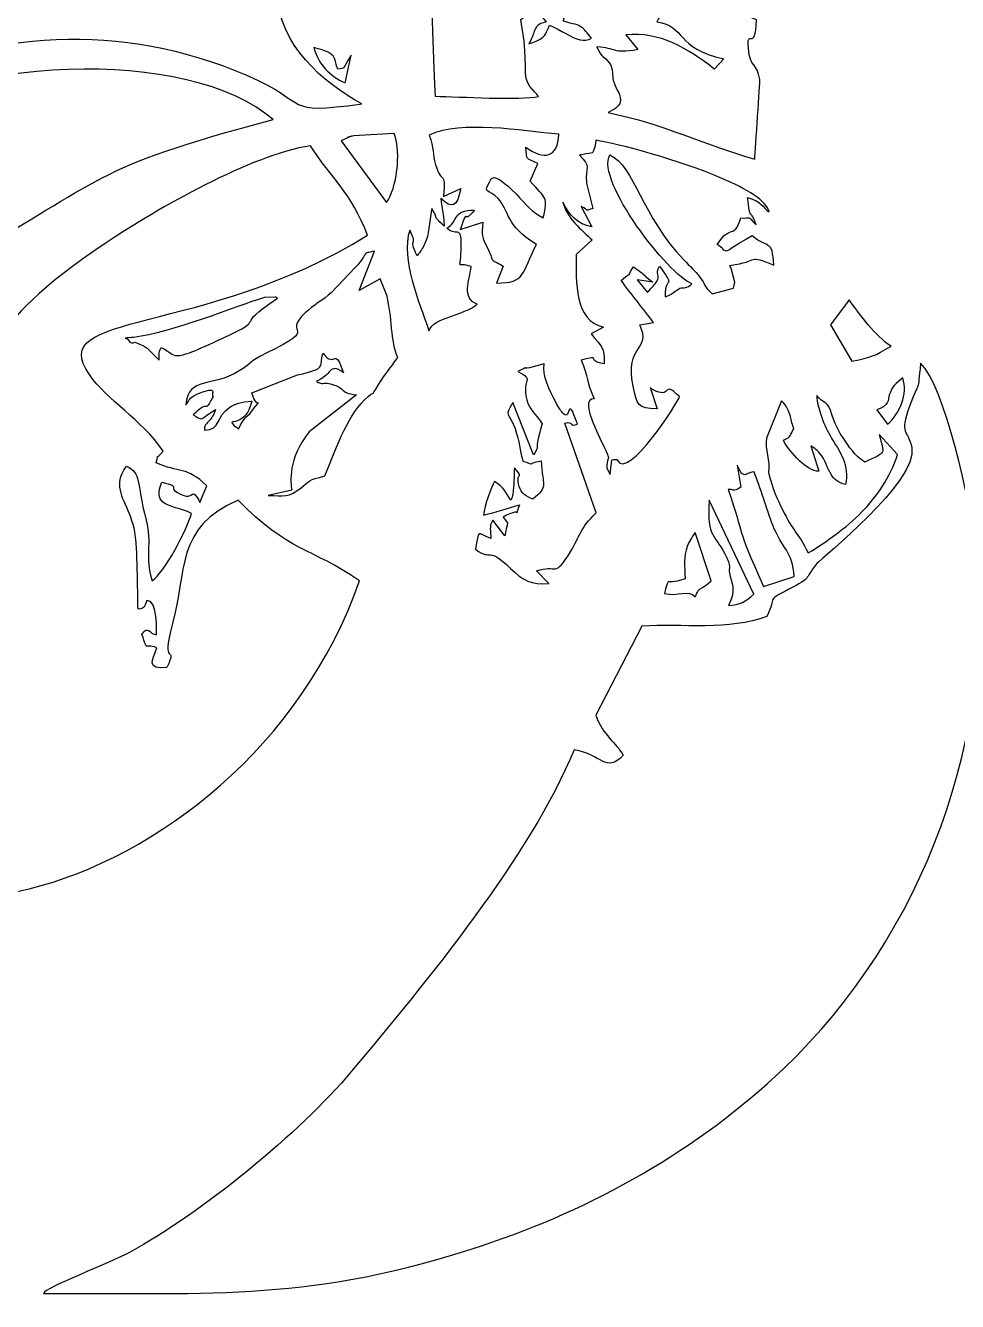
# Paper-space layout 'Состав альбома образцов' of a CAD drawing. Header units: millimetres. Extents: x 16 to 411, y 1 to 288.
# Drawn here: x 219.17 to 228.66, y 241.49 to 254.48 of the extents above; entities that cross this region are included whole.
import ezdxf

# ---------------------------------------------------------------- set-up
doc = ezdxf.new("R2010")
doc.units = ezdxf.units.MM
doc.layers.add('Dimension', color=7, linetype='Continuous')
doc.layers.add('Layer 1', color=7, linetype='Continuous')

# ---------------------------------------------------------------- blocks, each defined once
blk = doc.blocks.new('A$C34BE2B30')
at = {"layer": 'Layer 1'}
for points, knots in [([(14.7385, 7.9613), (14.6721, 7.8247), (14.8676, 7.7699), (14.9819, 7.7971), (14.9819, 7.7971), (15.0397, 7.8108), (15.2734, 7.8996), (15.3328, 7.9261), (15.3328, 7.9261), (15.7164, 8.0968), (16.1456, 8.4449), (16.4568, 8.7199), (16.4568, 8.7199), (16.5452, 8.7981), (16.5166, 8.8126), (16.5471, 8.8462), (16.5471, 8.8462), (16.5733, 8.875), (16.6147, 8.8771), (16.6679, 8.9418), (16.6679, 8.9418), (16.7471, 9.038), (16.789, 9.1416), (16.9114, 9.1786), (16.9114, 9.1786), (16.9124, 9.0479), (16.9314, 8.963), (16.9148, 8.8365), (16.9148, 8.8365), (16.9144, 8.8334), (16.9128, 8.8271), (16.9125, 8.8239), (16.9125, 8.8239), (16.8848, 8.5798), (16.8815, 8.7362), (16.8512, 8.6213), (16.8512, 8.6213), (16.7946, 8.4067), (17.1423, 8.3986), (17.2568, 8.3334), (17.2568, 8.3334), (17.2238, 7.831), (16.9618, 7.9352), (16.8664, 7.6247), (16.8664, 7.6247), (16.8664, 7.6247), (17.0169, 7.7768), (17.0169, 7.7768), (17.0169, 7.7768), (16.9069, 7.5563), (16.7419, 7.3403), (16.6766, 7.0843), (16.6766, 7.0843), (16.6766, 7.0843), (16.4028, 7.0556), (16.4028, 7.0556), (16.4028, 7.0556), (16.5281, 7.262), (16.735, 7.3269), (16.8642, 7.6269), (16.8642, 7.6269), (16.7836, 7.5592), (16.6891, 7.4112), (16.5967, 7.3247), (16.5967, 7.3247), (16.5967, 7.3247), (16.3145, 7.035), (16.3145, 7.035), (16.3145, 7.035), (16.3191, 6.7723), (16.5462, 6.5774), (16.745, 6.4694), (16.745, 6.4694), (16.3255, 6.4149), (16.5002, 6.4689), (16.1533, 6.6172), (16.1533, 6.6172), (15.5206, 6.8878), (14.8546, 6.8508), (14.2281, 6.5424), (14.2281, 6.5424), (13.9249, 6.3931), (14.04, 6.3482), (13.6819, 6.4497), (13.6819, 6.4497), (13.5698, 6.4814), (13.2382, 6.6405), (13.1469, 6.7138), (13.1469, 6.7138), (12.8659, 6.9397), (13.1736, 7.1071), (13.1408, 7.2748), (13.1408, 7.2748), (13.1199, 7.3821), (12.92, 7.6716), (12.9646, 7.7729), (12.9646, 7.7729), (13.1779, 7.706), (13.3454, 7.7497), (13.4933, 7.8946), (13.4933, 7.8946), (13.5955, 7.9948), (13.6697, 7.9418), (13.888, 8.2075), (13.888, 8.2075), (14.0028, 8.3471), (14.025, 8.3042), (14.0761, 8.4897), (14.0761, 8.4897), (14.2151, 8.4264), (14.3485, 8.3493), (14.453, 8.2499), (14.453, 8.2499), (14.4967, 8.2082), (14.5598, 8.1326), (14.602, 8.0776), (14.602, 8.0776), (14.7106, 7.936), (14.6275, 8.022), (14.7385, 7.9613)], [0, 0, 0, 0, 0.032258, 0.032258, 0.032258, 0.032258, 0.064516, 0.064516, 0.064516, 0.064516, 0.096774, 0.096774, 0.096774, 0.096774, 0.129032, 0.129032, 0.129032, 0.129032, 0.16129, 0.16129, 0.16129, 0.16129, 0.193548, 0.193548, 0.193548, 0.193548, 0.225806, 0.225806, 0.225806, 0.225806, 0.258065, 0.258065, 0.258065, 0.258065, 0.290323, 0.290323, 0.290323, 0.290323, 0.322581, 0.322581, 0.322581, 0.322581, 0.354839, 0.354839, 0.354839, 0.354839, 0.387097, 0.387097, 0.387097, 0.387097, 0.419355, 0.419355, 0.419355, 0.419355, 0.451613, 0.451613, 0.451613, 0.451613, 0.483871, 0.483871, 0.483871, 0.483871, 0.516129, 0.516129, 0.516129, 0.516129, 0.548387, 0.548387, 0.548387, 0.548387, 0.580645, 0.580645, 0.580645, 0.580645, 0.612903, 0.612903, 0.612903, 0.612903, 0.645161, 0.645161, 0.645161, 0.645161, 0.677419, 0.677419, 0.677419, 0.677419, 0.709677, 0.709677, 0.709677, 0.709677, 0.741935, 0.741935, 0.741935, 0.741935, 0.774194, 0.774194, 0.774194, 0.774194, 0.806452, 0.806452, 0.806452, 0.806452, 0.83871, 0.83871, 0.83871, 0.83871, 0.870968, 0.870968, 0.870968, 0.870968, 0.903226, 0.903226, 0.903226, 0.903226, 0.935484, 0.935484, 0.935484, 0.935484, 1, 1, 1, 1]), ([(17.771, 6.8899), (17.825, 6.8747), (17.8434, 6.8749), (17.8643, 6.8585), (17.8643, 6.8585), (17.8768, 6.8487), (17.8904, 6.8329), (17.9131, 6.8043), (17.9131, 6.8043), (17.8951, 6.7932), (17.8759, 6.7918), (17.8554, 6.7961), (17.8554, 6.7961), (17.8096, 6.8058), (17.7578, 6.8448), (17.7002, 6.8698), (17.7002, 6.8698), (17.6848, 6.8333), (17.6764, 6.8153), (17.6568, 6.802), (17.6568, 6.802), (17.6433, 6.7927), (17.6243, 6.7856), (17.5939, 6.776), (17.5939, 6.776), (17.6104, 6.7999), (17.6152, 6.8207), (17.6212, 6.8379), (17.6212, 6.8379), (17.6293, 6.8608), (17.6395, 6.8774), (17.6827, 6.8865), (17.6827, 6.8865), (17.6827, 6.8865), (17.6196, 6.9622), (17.6196, 6.9622), (17.6196, 6.9622), (17.5485, 6.9118), (17.5858, 6.9202), (17.5541, 6.8983), (17.5541, 6.8983), (17.5686, 6.7938), (17.5752, 6.7872), (17.5767, 6.6658), (17.5767, 6.6658), (17.5696, 6.5544), (17.6203, 6.5426), (17.6443, 6.508), (17.6443, 6.508), (17.5541, 6.4857), (17.2409, 6.5068), (17.1176, 6.5082), (17.1176, 6.5082), (17.1107, 6.6407), (17.0873, 7.0586), (17.1192, 7.1279), (17.1192, 7.1279), (17.2121, 7.3302), (17.104, 7.1565), (17.1699, 7.3002), (17.1699, 7.3002), (17.2983, 7.5803), (17.2603, 7.397), (17.2174, 7.5038), (17.2174, 7.5038), (17.2898, 7.5402), (17.2354, 7.5263), (17.3046, 7.5766), (17.3046, 7.5766), (17.3737, 7.6268), (17.353, 7.5981), (17.4138, 7.6259), (17.4138, 7.6259), (17.3786, 7.6375), (17.3685, 7.6395), (17.3329, 7.6578), (17.3329, 7.6578), (17.3329, 7.6578), (17.2909, 7.6849), (17.2909, 7.6849), (17.2909, 7.6849), (17.2888, 7.6917), (17.282, 7.6913), (17.2773, 7.7024), (17.2773, 7.7024), (17.2773, 7.7024), (17.3421, 7.7176), (17.3421, 7.7176), (17.3421, 7.7176), (17.2726, 7.7738), (17.3079, 7.7123), (17.2862, 7.7744), (17.2862, 7.7744), (17.3324, 7.821), (17.4212, 7.9283), (17.3285, 7.9356), (17.3285, 7.9356), (17.3935, 7.9779), (17.5178, 8.0423), (17.54, 8.1227), (17.54, 8.1227), (17.54, 8.1227), (17.3998, 8.0663), (17.3998, 8.0663), (17.3998, 8.0663), (17.4108, 8.2117), (17.5153, 8.1875), (17.5366, 8.2513), (17.5366, 8.2513), (17.4468, 8.341), (17.4935, 8.247), (17.4242, 8.2844), (17.4242, 8.2844), (17.4242, 8.2844), (17.4115, 8.3793), (17.4115, 8.3793), (17.4115, 8.3793), (17.5563, 8.3803), (17.5685, 8.3546), (17.7153, 8.3749), (17.7153, 8.3749), (17.8542, 8.3941), (17.9316, 8.3349), (17.9448, 8.4716), (17.9448, 8.4716), (17.9924, 8.3919), (17.9371, 8.4451), (18.0114, 8.3904), (18.0114, 8.3904), (18.0114, 8.3904), (18.0683, 8.4841), (18.0683, 8.4841), (18.0683, 8.4841), (18.129, 8.4057), (18.1137, 8.3354), (18.1663, 8.2931), (18.1663, 8.2931), (18.1994, 8.3774), (18.1051, 8.3289), (18.2122, 8.4086), (18.2122, 8.4086), (18.2122, 8.4086), (18.3038, 8.147), (18.3038, 8.147), (18.3038, 8.147), (18.3347, 8.2006), (18.3256, 8.2405), (18.3226, 8.2846), (18.3226, 8.2846), (18.3226, 8.2846), (18.3267, 8.3863), (18.3267, 8.3863), (18.3267, 8.3863), (18.393, 8.2805), (18.3715, 8.258), (18.3486, 8.1309), (18.3486, 8.1309), (18.3226, 7.9862), (18.3306, 8.0942), (18.2385, 8.0123), (18.2385, 8.0123), (18.2385, 8.0123), (18.3006, 7.877), (18.3006, 7.877), (18.3006, 7.877), (18.2161, 7.8442), (18.2805, 7.9144), (18.2264, 7.8366), (18.2264, 7.8366), (18.2083, 7.8106), (18.2115, 7.7929), (18.1813, 7.7521), (18.1813, 7.7521), (18.1813, 7.7521), (18.1221, 7.8352), (18.1221, 7.8352), (18.1221, 7.8352), (18.0813, 7.7899), (18.0749, 7.7983), (18.0955, 7.7265), (18.0955, 7.7265), (18.0955, 7.7265), (17.9848, 7.756), (17.9848, 7.756), (17.9848, 7.756), (17.979, 7.7392), (17.984, 7.7276), (17.9407, 7.6925), (17.9407, 7.6925), (17.8578, 7.7041), (17.8749, 7.7143), (17.8022, 7.762), (17.8022, 7.762), (17.7799, 7.681), (17.7961, 7.8275), (17.8041, 7.7417), (17.8041, 7.7417), (17.8084, 7.6945), (17.8165, 7.7698), (17.8056, 7.7154), (17.8056, 7.7154), (17.6629, 7.7451), (17.8068, 7.7615), (17.6702, 7.7542), (17.6702, 7.7542), (17.688, 7.6698), (17.7324, 7.638), (17.754, 7.6037), (17.754, 7.6037), (17.765, 7.5863), (17.767, 7.6005), (17.7682, 7.5634), (17.7682, 7.5634), (17.6922, 7.5893), (17.6698, 7.6229), (17.6207, 7.6744), (17.6207, 7.6744), (17.6004, 7.5845), (17.6056, 7.6233), (17.6637, 7.572), (17.6637, 7.572), (17.6637, 7.572), (17.6881, 7.5511), (17.6881, 7.5511), (17.6881, 7.5511), (17.6928, 7.5467), (17.7051, 7.5331), (17.7096, 7.5286), (17.7096, 7.5286), (17.893, 7.3414), (17.8757, 7.4687), (17.8845, 7.3132), (17.8845, 7.3132), (17.5944, 7.4267), (17.5925, 7.5586), (17.5728, 7.5773), (17.5728, 7.5773), (17.5728, 7.5773), (17.6424, 7.4144), (17.6424, 7.4144), (17.6424, 7.4144), (17.6092, 7.3335), (17.6028, 7.3895), (17.6187, 7.3075), (17.6187, 7.3075), (17.6187, 7.3075), (17.5109, 7.3302), (17.5109, 7.3302), (17.5109, 7.3302), (17.5351, 7.2514), (17.6612, 7.0853), (17.7038, 7.004), (17.7038, 7.004), (17.671, 7.0138), (17.6393, 7.0304), (17.6097, 7.0259), (17.6097, 7.0259), (17.5915, 7.0232), (17.5741, 7.0123), (17.5578, 6.9869), (17.5578, 6.9869), (17.5757, 6.9729), (17.589, 6.9677), (17.6, 6.9668), (17.6, 6.9668), (17.6207, 6.965), (17.6332, 6.978), (17.6534, 6.9745), (17.6534, 6.9745), (17.6869, 6.959), (17.6833, 6.9381), (17.7361, 6.9158), (17.7361, 6.9158), (17.7591, 6.9404), (17.7582, 6.9552), (17.751, 6.9869), (17.751, 6.9869), (17.8416, 6.876), (17.7762, 6.9669), (17.771, 6.8899)], [0, 0, 0, 0, 0.014085, 0.014085, 0.014085, 0.014085, 0.028169, 0.028169, 0.028169, 0.028169, 0.042254, 0.042254, 0.042254, 0.042254, 0.056338, 0.056338, 0.056338, 0.056338, 0.070423, 0.070423, 0.070423, 0.070423, 0.084507, 0.084507, 0.084507, 0.084507, 0.098592, 0.098592, 0.098592, 0.098592, 0.112676, 0.112676, 0.112676, 0.112676, 0.126761, 0.126761, 0.126761, 0.126761, 0.140845, 0.140845, 0.140845, 0.140845, 0.15493, 0.15493, 0.15493, 0.15493, 0.169014, 0.169014, 0.169014, 0.169014, 0.183099, 0.183099, 0.183099, 0.183099, 0.197183, 0.197183, 0.197183, 0.197183, 0.211268, 0.211268, 0.211268, 0.211268, 0.225352, 0.225352, 0.225352, 0.225352, 0.239437, 0.239437, 0.239437, 0.239437, 0.253521, 0.253521, 0.253521, 0.253521, 0.267606, 0.267606, 0.267606, 0.267606, 0.28169, 0.28169, 0.28169, 0.28169, 0.295775, 0.295775, 0.295775, 0.295775, 0.309859, 0.309859, 0.309859, 0.309859, 0.323944, 0.323944, 0.323944, 0.323944, 0.338028, 0.338028, 0.338028, 0.338028, 0.352113, 0.352113, 0.352113, 0.352113, 0.366197, 0.366197, 0.366197, 0.366197, 0.380282, 0.380282, 0.380282, 0.380282, 0.394366, 0.394366, 0.394366, 0.394366, 0.408451, 0.408451, 0.408451, 0.408451, 0.422535, 0.422535, 0.422535, 0.422535, 0.43662, 0.43662, 0.43662, 0.43662, 0.450704, 0.450704, 0.450704, 0.450704, 0.464789, 0.464789, 0.464789, 0.464789, 0.478873, 0.478873, 0.478873, 0.478873, 0.492958, 0.492958, 0.492958, 0.492958, 0.507042, 0.507042, 0.507042, 0.507042, 0.521127, 0.521127, 0.521127, 0.521127, 0.535211, 0.535211, 0.535211, 0.535211, 0.549296, 0.549296, 0.549296, 0.549296, 0.56338, 0.56338, 0.56338, 0.56338, 0.577465, 0.577465, 0.577465, 0.577465, 0.591549, 0.591549, 0.591549, 0.591549, 0.605634, 0.605634, 0.605634, 0.605634, 0.619718, 0.619718, 0.619718, 0.619718, 0.633803, 0.633803, 0.633803, 0.633803, 0.647887, 0.647887, 0.647887, 0.647887, 0.661972, 0.661972, 0.661972, 0.661972, 0.676056, 0.676056, 0.676056, 0.676056, 0.690141, 0.690141, 0.690141, 0.690141, 0.704225, 0.704225, 0.704225, 0.704225, 0.71831, 0.71831, 0.71831, 0.71831, 0.732394, 0.732394, 0.732394, 0.732394, 0.746479, 0.746479, 0.746479, 0.746479, 0.760563, 0.760563, 0.760563, 0.760563, 0.774648, 0.774648, 0.774648, 0.774648, 0.788732, 0.788732, 0.788732, 0.788732, 0.802817, 0.802817, 0.802817, 0.802817, 0.816901, 0.816901, 0.816901, 0.816901, 0.830986, 0.830986, 0.830986, 0.830986, 0.84507, 0.84507, 0.84507, 0.84507, 0.859155, 0.859155, 0.859155, 0.859155, 0.873239, 0.873239, 0.873239, 0.873239, 0.887324, 0.887324, 0.887324, 0.887324, 0.901408, 0.901408, 0.901408, 0.901408, 0.915493, 0.915493, 0.915493, 0.915493, 0.929577, 0.929577, 0.929577, 0.929577, 0.943662, 0.943662, 0.943662, 0.943662, 0.957746, 0.957746, 0.957746, 0.957746, 0.971831, 0.971831, 0.971831, 0.971831, 1, 1, 1, 1]), ([(18.2452, 6.8878), (18.255, 6.9028), (18.2822, 6.9465), (18.2854, 6.9534), (18.2854, 6.9534), (18.3341, 7.058), (18.4467, 7.1567), (18.5777, 7.192), (18.5777, 7.192), (18.693, 7.1043), (18.6543, 7.0526), (18.6477, 6.9398), (18.6477, 6.9398), (18.6477, 6.9398), (18.7537, 6.8975), (18.7537, 6.8975), (18.7537, 6.8975), (18.7477, 6.7218), (18.7025, 6.8676), (18.712, 6.7509), (18.712, 6.7509), (18.7199, 6.654), (18.7571, 6.6788), (18.7704, 6.5938), (18.7704, 6.5938), (18.7726, 6.5795), (18.7471, 6.2443), (18.7444, 6.1888), (18.7444, 6.1888), (18.4924, 6.259), (18.2701, 6.372), (17.9975, 6.4253), (17.9975, 6.4253), (18.0456, 6.4476), (18.0584, 6.464), (18.0617, 6.4879), (18.0617, 6.4879), (18.0583, 6.5262), (18.0491, 6.5223), (18.0309, 6.5716), (18.0309, 6.5716), (18.0126, 6.6075), (18.0298, 6.6289), (18.0101, 6.6695), (18.0101, 6.6695), (17.971, 6.7279), (17.9701, 6.6917), (17.9405, 6.7598), (17.9405, 6.7598), (18.0444, 6.755), (18.0139, 6.7223), (18.1486, 6.7457), (18.1486, 6.7457), (18.1486, 6.7457), (18.0889, 6.8212), (18.0889, 6.8212), (18.0889, 6.8212), (18.2548, 6.8405), (18.4094, 6.7494), (18.5378, 6.647), (18.5378, 6.647), (18.5378, 6.647), (18.5878, 6.6992), (18.5878, 6.6992), (18.5878, 6.6992), (18.3383, 6.7523), (18.3968, 6.8659), (18.2452, 6.8878)], [0, 0, 0, 0, 0.055556, 0.055556, 0.055556, 0.055556, 0.111111, 0.111111, 0.111111, 0.111111, 0.166667, 0.166667, 0.166667, 0.166667, 0.222222, 0.222222, 0.222222, 0.222222, 0.277778, 0.277778, 0.277778, 0.277778, 0.333333, 0.333333, 0.333333, 0.333333, 0.388889, 0.388889, 0.388889, 0.388889, 0.444444, 0.444444, 0.444444, 0.444444, 0.5, 0.5, 0.5, 0.5, 0.555556, 0.555556, 0.555556, 0.555556, 0.611111, 0.611111, 0.611111, 0.611111, 0.666667, 0.666667, 0.666667, 0.666667, 0.722222, 0.722222, 0.722222, 0.722222, 0.777778, 0.777778, 0.777778, 0.777778, 0.833333, 0.833333, 0.833333, 0.833333, 0.888889, 0.888889, 0.888889, 0.888889, 1, 1, 1, 1]), ([(14.0925, 6.3098), (14.6677, 6.7254), (15.8689, 6.7615), (16.2927, 6.3895), (16.2927, 6.3895), (15.3395, 6.1375), (15.4397, 6.0809), (14.7207, 5.6877), (14.7207, 5.6877), (14.6132, 5.7878), (14.5328, 5.902), (14.4086, 6.0129), (14.4086, 6.0129), (14.3741, 6.0438), (14.3554, 6.0667), (14.3267, 6.0907), (14.3267, 6.0907), (14.2834, 6.127), (14.2834, 6.1258), (14.2422, 6.1658), (14.2422, 6.1658), (14.1839, 6.2224), (14.138, 6.245), (14.0925, 6.3098)], [0, 0, 0, 0, 0.142857, 0.142857, 0.142857, 0.142857, 0.285714, 0.285714, 0.285714, 0.285714, 0.428571, 0.428571, 0.428571, 0.428571, 0.571429, 0.571429, 0.571429, 0.571429, 0.714286, 0.714286, 0.714286, 0.714286, 1, 1, 1, 1]), ([(16.6596, 6.5761), (16.5777, 6.6134), (16.5246, 6.6709), (16.499, 6.7559), (16.499, 6.7559), (16.6348, 6.7252), (16.5972, 6.6932), (16.6217, 6.6458), (16.6217, 6.6458), (16.6607, 6.6563), (16.6385, 6.6322), (16.6892, 6.7172), (16.6892, 6.7172), (16.6892, 6.7172), (16.6596, 6.5761), (16.6596, 6.5761)], [0, 0, 0, 0, 0.2, 0.2, 0.2, 0.2, 0.4, 0.4, 0.4, 0.4, 0.6, 0.6, 0.6, 0.6, 1, 1, 1, 1]), ([(17.5309, 6.0093), (17.4014, 6.1405), (17.4055, 6.0848), (17.3934, 6.0709), (17.3934, 6.0709), (17.3595, 6.0098), (17.3896, 6.0378), (17.4376, 5.9876), (17.4376, 5.9876), (17.4986, 5.9238), (17.4702, 5.8523), (17.6336, 5.7545), (17.6336, 5.7545), (17.5572, 5.6078), (17.5803, 5.5569), (17.4296, 5.5575), (17.4296, 5.5575), (17.4296, 5.5575), (17.4641, 5.6436), (17.4641, 5.6436), (17.4641, 5.6436), (17.3847, 5.6896), (17.4235, 5.6544), (17.3869, 5.7293), (17.3869, 5.7293), (17.3519, 5.8012), (17.3535, 5.7931), (17.3602, 5.8679), (17.3602, 5.8679), (17.3602, 5.8679), (17.2443, 5.8307), (17.2443, 5.8307), (17.2443, 5.8307), (17.2952, 5.9627), (17.2465, 5.8422), (17.3178, 5.9289), (17.3178, 5.9289), (17.2038, 5.929), (17.2377, 5.8723), (17.1767, 5.8363), (17.1767, 5.8363), (17.2333, 5.7885), (17.2543, 5.8644), (17.2496, 5.7225), (17.2496, 5.7225), (17.246, 5.6126), (17.2217, 5.6703), (17.3005, 5.6412), (17.3005, 5.6412), (17.2929, 5.5669), (17.2508, 5.4836), (17.3309, 5.4496), (17.3309, 5.4496), (17.2631, 5.3919), (17.1086, 5.3838), (17.0858, 5.3146), (17.0858, 5.3146), (17.0359, 5.4652), (16.9406, 5.6749), (16.9878, 5.8266), (16.9878, 5.8266), (17.0344, 5.7407), (16.977, 5.7978), (17.0255, 5.6964), (17.0255, 5.6964), (17.0423, 5.7178), (17.0542, 5.7368), (17.0628, 5.7549), (17.0628, 5.7549), (17.0889, 5.8096), (17.086, 5.8566), (17.101, 5.9373), (17.101, 5.9373), (17.1444, 5.8692), (17.0893, 5.9183), (17.1636, 5.8466), (17.1636, 5.8466), (17.1568, 5.9393), (17.1573, 5.8928), (17.1459, 5.9875), (17.1459, 5.9875), (17.203, 5.9343), (17.2297, 5.943), (17.2475, 6.0384), (17.2475, 6.0384), (17.2475, 6.0384), (17.1603, 5.999), (17.1603, 5.999), (17.1603, 5.999), (17.1701, 6.1423), (17.1525, 6.0503), (17.1192, 6.1599), (17.1192, 6.1599), (17.1026, 6.2146), (17.1129, 6.2416), (17.0875, 6.3108), (17.0875, 6.3108), (17.252, 6.3866), (17.5542, 6.3332), (17.7479, 6.3149), (17.7479, 6.3149), (17.7421, 6.1963), (17.6731, 6.1805), (17.579, 6.2494), (17.579, 6.2494), (17.588, 6.1781), (17.5719, 6.2002), (17.6397, 6.1668), (17.6397, 6.1668), (17.6397, 6.1668), (17.6011, 6.0766), (17.6011, 6.0766), (17.6011, 6.0766), (17.681, 5.9865), (17.6937, 5.9969), (17.6678, 5.8902), (17.6678, 5.8902), (17.6074, 5.918), (17.5821, 5.9575), (17.5309, 6.0093)], [0, 0, 0, 0, 0.032258, 0.032258, 0.032258, 0.032258, 0.064516, 0.064516, 0.064516, 0.064516, 0.096774, 0.096774, 0.096774, 0.096774, 0.129032, 0.129032, 0.129032, 0.129032, 0.16129, 0.16129, 0.16129, 0.16129, 0.193548, 0.193548, 0.193548, 0.193548, 0.225806, 0.225806, 0.225806, 0.225806, 0.258065, 0.258065, 0.258065, 0.258065, 0.290323, 0.290323, 0.290323, 0.290323, 0.322581, 0.322581, 0.322581, 0.322581, 0.354839, 0.354839, 0.354839, 0.354839, 0.387097, 0.387097, 0.387097, 0.387097, 0.419355, 0.419355, 0.419355, 0.419355, 0.451613, 0.451613, 0.451613, 0.451613, 0.483871, 0.483871, 0.483871, 0.483871, 0.516129, 0.516129, 0.516129, 0.516129, 0.548387, 0.548387, 0.548387, 0.548387, 0.580645, 0.580645, 0.580645, 0.580645, 0.612903, 0.612903, 0.612903, 0.612903, 0.645161, 0.645161, 0.645161, 0.645161, 0.677419, 0.677419, 0.677419, 0.677419, 0.709677, 0.709677, 0.709677, 0.709677, 0.741935, 0.741935, 0.741935, 0.741935, 0.774194, 0.774194, 0.774194, 0.774194, 0.806452, 0.806452, 0.806452, 0.806452, 0.83871, 0.83871, 0.83871, 0.83871, 0.870968, 0.870968, 0.870968, 0.870968, 0.903226, 0.903226, 0.903226, 0.903226, 0.935484, 0.935484, 0.935484, 0.935484, 1, 1, 1, 1]), ([(16.9094, 6.3188), (16.9455, 6.2111), (16.9219, 6.0442), (16.8699, 5.9672), (16.8699, 5.9672), (16.8699, 5.9672), (16.6385, 6.2809), (16.6385, 6.2809), (16.6385, 6.2809), (16.6385, 6.2809), (16.6686, 6.2956), (16.6686, 6.2956), (16.6686, 6.2956), (16.743, 6.3243), (16.6226, 6.2844), (16.7016, 6.3073), (16.7016, 6.3073), (16.7016, 6.3073), (16.9094, 6.3188), (16.9094, 6.3188)], [0, 0, 0, 0, 0.166667, 0.166667, 0.166667, 0.166667, 0.333333, 0.333333, 0.333333, 0.333333, 0.5, 0.5, 0.5, 0.5, 0.666667, 0.666667, 0.666667, 0.666667, 1, 1, 1, 1]), ([(15.7334, 4.7026), (15.6871, 4.645), (15.7156, 4.7077), (15.6975, 4.6427), (15.6975, 4.6427), (15.8102, 4.5912), (15.8535, 4.6247), (15.9546, 4.5257), (15.9546, 4.5257), (15.9546, 4.5257), (15.9202, 4.4414), (15.9202, 4.4414), (15.9202, 4.4414), (15.873, 4.527), (15.8924, 4.4536), (15.8337, 4.478), (15.8337, 4.478), (15.7345, 4.5191), (15.8392, 4.5187), (15.726, 4.5445), (15.726, 4.5445), (15.7028, 4.4907), (15.7091, 4.4618), (15.7312, 4.4432), (15.7312, 4.4432), (15.7618, 4.4173), (15.8227, 4.4111), (15.8772, 4.3855), (15.8772, 4.3855), (15.8521, 4.3003), (15.7405, 4.084), (15.6762, 4.0419), (15.6762, 4.0419), (15.638, 4.1646), (15.6767, 4.234), (15.6462, 4.3501), (15.6462, 4.3501), (15.592, 4.5564), (15.6254, 4.5849), (15.5458, 4.6261), (15.5458, 4.6261), (15.525, 4.5978), (15.5151, 4.572), (15.5126, 4.5472), (15.5126, 4.5472), (15.5044, 4.4682), (15.5702, 4.3989), (15.5886, 4.2906), (15.5886, 4.2906), (15.6027, 4.208), (15.6025, 3.994), (15.6048, 3.897), (15.6048, 3.897), (15.646, 3.9042), (15.635, 3.9108), (15.6501, 3.9427), (15.6501, 3.9427), (15.7086, 3.9445), (15.6983, 3.7778), (15.6982, 3.768), (15.6982, 3.768), (15.6982, 3.768), (15.6763, 3.7742), (15.6763, 3.7742), (15.6763, 3.7742), (15.649, 3.8038), (15.6369, 3.789), (15.625, 3.7689), (15.625, 3.7689), (15.6572, 3.6745), (15.6302, 3.7279), (15.7013, 3.7011), (15.7013, 3.7011), (15.6744, 3.6339), (15.648, 3.5922), (15.7515, 3.6009), (15.7515, 3.6009), (15.8122, 3.7293), (15.7141, 3.5868), (15.7806, 3.8251), (15.7806, 3.8251), (15.853, 4.0849), (15.7927, 4.3177), (16.1141, 4.4519), (16.1141, 4.4519), (16.3749, 4.1876), (16.4829, 4.2131), (16.7323, 4.0428), (16.7323, 4.0428), (16.1489, 2.3585), (13.7622, 1.7711), (13.9351, 3.3649), (13.9351, 3.3649), (14.0808, 3.2695), (14.1243, 3.094), (14.2414, 2.999), (14.2414, 2.999), (14.4441, 3.1118), (14.3488, 3.3688), (14.2423, 3.5193), (14.2423, 3.5193), (14.1779, 3.6102), (14.1366, 3.6522), (14.1261, 3.7695), (14.1261, 3.7695), (14.1197, 3.8418), (14.0848, 4.0469), (14.0961, 4.0928), (14.0961, 4.0928), (14.1254, 4.2113), (14.1506, 4.2438), (14.2316, 4.324), (14.2316, 4.324), (14.3805, 4.4713), (14.3959, 4.7544), (14.6901, 4.9862), (14.6901, 4.9862), (14.9318, 5.1765), (14.7551, 5.303), (15.4425, 5.7626), (15.4425, 5.7626), (15.7052, 5.9382), (16.1759, 6.2087), (16.4834, 6.2566), (16.4834, 6.2566), (16.5914, 6.0866), (16.6878, 6.022), (16.7736, 5.8007), (16.7736, 5.8007), (15.9264, 5.2803), (15.1253, 5.4191), (15.3571, 5.0918), (15.3571, 5.0918), (15.451, 4.9592), (15.619, 4.866), (15.7334, 4.7026)], [0, 0, 0, 0, 0.028571, 0.028571, 0.028571, 0.028571, 0.057143, 0.057143, 0.057143, 0.057143, 0.085714, 0.085714, 0.085714, 0.085714, 0.114286, 0.114286, 0.114286, 0.114286, 0.142857, 0.142857, 0.142857, 0.142857, 0.171429, 0.171429, 0.171429, 0.171429, 0.2, 0.2, 0.2, 0.2, 0.228571, 0.228571, 0.228571, 0.228571, 0.257143, 0.257143, 0.257143, 0.257143, 0.285714, 0.285714, 0.285714, 0.285714, 0.314286, 0.314286, 0.314286, 0.314286, 0.342857, 0.342857, 0.342857, 0.342857, 0.371429, 0.371429, 0.371429, 0.371429, 0.4, 0.4, 0.4, 0.4, 0.428571, 0.428571, 0.428571, 0.428571, 0.457143, 0.457143, 0.457143, 0.457143, 0.485714, 0.485714, 0.485714, 0.485714, 0.514286, 0.514286, 0.514286, 0.514286, 0.542857, 0.542857, 0.542857, 0.542857, 0.571429, 0.571429, 0.571429, 0.571429, 0.6, 0.6, 0.6, 0.6, 0.628571, 0.628571, 0.628571, 0.628571, 0.657143, 0.657143, 0.657143, 0.657143, 0.685714, 0.685714, 0.685714, 0.685714, 0.714286, 0.714286, 0.714286, 0.714286, 0.742857, 0.742857, 0.742857, 0.742857, 0.771429, 0.771429, 0.771429, 0.771429, 0.8, 0.8, 0.8, 0.8, 0.828571, 0.828571, 0.828571, 0.828571, 0.857143, 0.857143, 0.857143, 0.857143, 0.885714, 0.885714, 0.885714, 0.885714, 0.914286, 0.914286, 0.914286, 0.914286, 0.942857, 0.942857, 0.942857, 0.942857, 1, 1, 1, 1]), ([(18.0168, 4.6577), (18.0168, 4.6577), (18.0092, 4.5838), (18.0092, 4.5838), (18.0092, 4.5838), (17.9687, 4.6327), (18.0097, 4.659), (17.9967, 4.6782), (17.9967, 4.6782), (17.9929, 4.7044), (17.9023, 4.8572), (17.8974, 4.9298), (17.8974, 4.9298), (17.8958, 4.9541), (17.9038, 4.9694), (17.9278, 4.9678), (17.9278, 4.9678), (17.8859, 5.0539), (17.8984, 5.0794), (17.8612, 5.1654), (17.8612, 5.1654), (17.9729, 5.1935), (17.8789, 5.1644), (17.9773, 5.1457), (17.9773, 5.1457), (17.9786, 5.235), (17.9685, 5.2286), (17.911, 5.2984), (17.911, 5.2984), (17.911, 5.2984), (17.9749, 5.333), (17.9749, 5.333), (17.9749, 5.333), (17.8244, 5.3667), (17.8359, 5.5624), (17.8347, 5.7036), (17.8347, 5.7036), (17.8347, 5.7036), (17.9163, 5.7773), (17.9163, 5.7773), (17.9163, 5.7773), (17.8642, 5.8279), (17.7853, 5.8895), (17.7678, 5.9697), (17.7678, 5.9697), (17.7961, 5.9065), (17.842, 5.8554), (17.9157, 5.8445), (17.9157, 5.8445), (17.9157, 5.8445), (17.8601, 5.9476), (17.8601, 5.9476), (17.8601, 5.9476), (17.9094, 5.9294), (17.8674, 5.9202), (17.9195, 5.9377), (17.9195, 5.9377), (17.9195, 5.9377), (17.8892, 6.0599), (17.8892, 6.0599), (17.8892, 6.0599), (17.8887, 6.0631), (17.8876, 6.0697), (17.8873, 6.0732), (17.8873, 6.0732), (17.8797, 6.1428), (17.915, 6.1513), (17.8527, 6.208), (17.8527, 6.208), (17.856, 6.2105), (17.8629, 6.2107), (17.8648, 6.2111), (17.8648, 6.2111), (17.9287, 6.2254), (17.9152, 6.2071), (17.9313, 6.2555), (17.9313, 6.2555), (17.9313, 6.2555), (17.9347, 6.2849), (17.9347, 6.2849), (17.9347, 6.2849), (18.0505, 6.266), (18.3575, 6.1849), (18.5772, 6.0905), (18.5772, 6.0905), (18.7059, 6.0352), (18.8046, 5.9753), (18.8174, 5.9206), (18.8174, 5.9206), (18.7821, 5.9432), (18.7811, 5.9738), (18.708, 5.993), (18.708, 5.993), (18.7199, 5.8693), (18.7225, 5.9392), (18.752, 5.8545), (18.752, 5.8545), (18.6972, 5.9096), (18.7327, 5.8828), (18.6734, 5.8898), (18.6734, 5.8898), (18.6341, 5.7704), (18.6286, 5.8679), (18.5534, 5.7545), (18.5534, 5.7545), (18.5834, 5.7335), (18.5875, 5.72), (18.5988, 5.7208), (18.5988, 5.7208), (18.6126, 5.7218), (18.637, 5.7437), (18.7308, 5.7985), (18.7308, 5.7985), (18.8202, 5.7253), (18.8315, 5.7846), (18.8413, 5.6488), (18.8413, 5.6488), (18.7034, 5.7058), (18.7765, 5.6683), (18.6179, 5.6476), (18.6179, 5.6476), (18.62, 5.6404), (18.6244, 5.6321), (18.6258, 5.6267), (18.6258, 5.6267), (18.6258, 5.6267), (18.6368, 5.5868), (18.6368, 5.5868), (18.6368, 5.5868), (18.6439, 5.549), (18.6456, 5.5788), (18.6361, 5.532), (18.6361, 5.532), (18.6361, 5.532), (18.5278, 5.5023), (18.5278, 5.5023), (18.5278, 5.5023), (18.4768, 5.5486), (18.5008, 5.5416), (18.4612, 5.593), (18.4612, 5.593), (18.4438, 5.6156), (18.4143, 5.6437), (18.3839, 5.6751), (18.3839, 5.6751), (18.1692, 5.8963), (18.1317, 6.1539), (18.0071, 6.2097), (18.0071, 6.2097), (17.9324, 6.0789), (18.3059, 5.5978), (18.4243, 5.5543), (18.4243, 5.5543), (18.4005, 5.5273), (18.382, 5.5377), (18.3626, 5.5308), (18.3626, 5.5308), (18.3177, 5.5035), (18.3299, 5.5036), (18.2892, 5.4877), (18.2892, 5.4877), (18.2858, 5.5563), (18.3055, 5.5555), (18.3064, 5.5664), (18.3064, 5.5664), (18.3071, 5.5746), (18.2975, 5.5892), (18.26, 5.6442), (18.26, 5.6442), (18.2334, 5.5993), (18.2678, 5.6011), (18.2443, 5.5643), (18.2443, 5.5643), (18.2365, 5.552), (18.2223, 5.5355), (18.1973, 5.5116), (18.1973, 5.5116), (18.1973, 5.5116), (18.1453, 5.5735), (18.1453, 5.5735), (18.1453, 5.5735), (18.1453, 5.5735), (18.226, 5.563), (18.226, 5.563), (18.226, 5.563), (18.1799, 5.593), (18.1951, 5.5888), (18.1693, 5.6094), (18.1693, 5.6094), (18.1693, 5.6094), (18.1274, 5.6409), (18.1274, 5.6409), (18.1274, 5.6409), (18.0867, 5.5766), (18.1365, 5.6304), (18.0648, 5.5712), (18.0648, 5.5712), (18.1127, 5.5045), (18.1815, 5.4207), (18.2283, 5.3576), (18.2283, 5.3576), (18.2283, 5.3576), (18.1591, 5.3445), (18.1591, 5.3445), (18.1591, 5.3445), (18.2223, 5.2154), (18.0807, 5.2443), (18.1256, 5.033), (18.1256, 5.033), (18.1454, 4.9402), (18.1471, 4.9168), (18.2478, 4.9182), (18.2478, 4.9182), (18.2478, 4.9182), (18.2127, 5.0259), (18.2127, 5.0259), (18.2127, 5.0259), (18.2164, 5.0228), (18.2218, 5.0177), (18.2238, 5.0165), (18.2238, 5.0165), (18.3271, 4.9594), (18.2693, 5.0717), (18.3606, 4.9795), (18.3606, 4.9795), (18.358, 4.9525), (18.0949, 4.5501), (18.0463, 4.6552), (18.0463, 4.6552), (18.0428, 4.6629), (18.0322, 4.659), (18.0168, 4.6577)], [0, 0, 0, 0, 0.016949, 0.016949, 0.016949, 0.016949, 0.033898, 0.033898, 0.033898, 0.033898, 0.050847, 0.050847, 0.050847, 0.050847, 0.067797, 0.067797, 0.067797, 0.067797, 0.084746, 0.084746, 0.084746, 0.084746, 0.101695, 0.101695, 0.101695, 0.101695, 0.118644, 0.118644, 0.118644, 0.118644, 0.135593, 0.135593, 0.135593, 0.135593, 0.152542, 0.152542, 0.152542, 0.152542, 0.169492, 0.169492, 0.169492, 0.169492, 0.186441, 0.186441, 0.186441, 0.186441, 0.20339, 0.20339, 0.20339, 0.20339, 0.220339, 0.220339, 0.220339, 0.220339, 0.237288, 0.237288, 0.237288, 0.237288, 0.254237, 0.254237, 0.254237, 0.254237, 0.271186, 0.271186, 0.271186, 0.271186, 0.288136, 0.288136, 0.288136, 0.288136, 0.305085, 0.305085, 0.305085, 0.305085, 0.322034, 0.322034, 0.322034, 0.322034, 0.338983, 0.338983, 0.338983, 0.338983, 0.355932, 0.355932, 0.355932, 0.355932, 0.372881, 0.372881, 0.372881, 0.372881, 0.389831, 0.389831, 0.389831, 0.389831, 0.40678, 0.40678, 0.40678, 0.40678, 0.423729, 0.423729, 0.423729, 0.423729, 0.440678, 0.440678, 0.440678, 0.440678, 0.457627, 0.457627, 0.457627, 0.457627, 0.474576, 0.474576, 0.474576, 0.474576, 0.491525, 0.491525, 0.491525, 0.491525, 0.508475, 0.508475, 0.508475, 0.508475, 0.525424, 0.525424, 0.525424, 0.525424, 0.542373, 0.542373, 0.542373, 0.542373, 0.559322, 0.559322, 0.559322, 0.559322, 0.576271, 0.576271, 0.576271, 0.576271, 0.59322, 0.59322, 0.59322, 0.59322, 0.610169, 0.610169, 0.610169, 0.61017, 0.627119, 0.627119, 0.627119, 0.627119, 0.644068, 0.644068, 0.644068, 0.644068, 0.661017, 0.661017, 0.661017, 0.661017, 0.677966, 0.677966, 0.677966, 0.677966, 0.694915, 0.694915, 0.694915, 0.694915, 0.711864, 0.711864, 0.711864, 0.711864, 0.728814, 0.728814, 0.728814, 0.728814, 0.745763, 0.745763, 0.745763, 0.745763, 0.762712, 0.762712, 0.762712, 0.762712, 0.779661, 0.779661, 0.779661, 0.779661, 0.79661, 0.79661, 0.79661, 0.79661, 0.813559, 0.813559, 0.813559, 0.813559, 0.830508, 0.830508, 0.830508, 0.830508, 0.847458, 0.847458, 0.847458, 0.847458, 0.864407, 0.864407, 0.864407, 0.864407, 0.881356, 0.881356, 0.881356, 0.881356, 0.898305, 0.898305, 0.898305, 0.898305, 0.915254, 0.915254, 0.915254, 0.915254, 0.932203, 0.932203, 0.932203, 0.932203, 0.949153, 0.949153, 0.949153, 0.949153, 0.966102, 0.966102, 0.966102, 0.966102, 1, 1, 1, 1]), ([(16.3871, 4.5028), (16.3825, 4.5451), (16.3656, 4.662), (16.4761, 4.8007), (16.4761, 4.8007), (16.4761, 4.8007), (16.7176, 4.9888), (16.7176, 4.9888), (16.7176, 4.9888), (16.62, 4.9983), (16.6726, 5.0287), (16.5671, 5.0481), (16.5671, 5.0481), (16.5452, 5.0494), (16.5348, 5.0402), (16.5138, 5.0577), (16.5138, 5.0577), (16.5659, 5.0819), (16.5724, 5.1019), (16.5861, 5.1136), (16.5861, 5.1136), (16.5963, 5.1222), (16.6105, 5.133), (16.6504, 5.1013), (16.6504, 5.1013), (16.6288, 5.1665), (16.6182, 5.1748), (16.6069, 5.1732), (16.6069, 5.1732), (16.5938, 5.1713), (16.5798, 5.156), (16.5465, 5.2004), (16.5465, 5.2004), (16.5228, 5.1257), (16.5716, 5.126), (16.4162, 5.09), (16.4162, 5.09), (16.4162, 5.09), (16.184, 4.9988), (16.184, 4.9988), (16.184, 4.9988), (16.2152, 4.9031), (16.2364, 4.981), (16.1947, 4.9189), (16.1947, 4.9189), (16.1616, 4.8693), (16.1499, 4.8886), (16.1168, 4.8149), (16.1168, 4.8149), (16.1114, 4.8197), (16.0995, 4.8326), (16.0985, 4.8267), (16.0985, 4.8267), (16.0976, 4.8209), (16.0908, 4.8386), (16.0856, 4.8434), (16.0856, 4.8434), (16.0645, 4.8628), (16.1532, 4.8258), (16.1844, 4.957), (16.1844, 4.957), (16.1303, 4.9528), (16.0954, 4.941), (16.0715, 4.9258), (16.0715, 4.9258), (16.0024, 4.8816), (16.026, 4.8088), (15.943, 4.8096), (15.943, 4.8096), (15.9404, 4.8312), (15.9527, 4.8405), (15.9675, 4.8572), (15.9675, 4.8572), (15.9785, 4.8695), (15.9909, 4.8857), (15.9998, 4.9139), (15.9998, 4.9139), (15.9438, 4.8811), (15.9351, 4.8648), (15.9204, 4.8675), (15.9204, 4.8675), (15.9129, 4.8689), (15.9038, 4.8753), (15.8859, 4.8872), (15.8859, 4.8872), (15.9168, 4.9175), (15.9321, 4.9261), (15.9413, 4.9285), (15.9413, 4.9285), (15.9584, 4.9332), (15.9533, 4.9158), (15.9871, 4.9801), (15.9871, 4.9801), (15.9695, 4.9911), (16.0273, 5.0424), (15.9001, 4.9898), (15.9001, 4.9898), (15.8641, 4.9749), (15.8688, 4.962), (15.8478, 4.9375), (15.8478, 4.9375), (15.8661, 5.0882), (15.9761, 5.0214), (16.1201, 5.1101), (16.1201, 5.1101), (16.1798, 5.1469), (16.17, 5.1576), (16.257, 5.2003), (16.257, 5.2003), (16.5476, 5.3431), (16.3265, 5.2843), (16.4579, 5.4082), (16.4579, 5.4082), (16.4922, 5.4405), (16.5519, 5.476), (16.5876, 5.5074), (16.5876, 5.5074), (16.5876, 5.5074), (16.7108, 5.6361), (16.7108, 5.6361), (16.7108, 5.6361), (16.7864, 5.7207), (16.7385, 5.7047), (16.8087, 5.7202), (16.8087, 5.7202), (16.8087, 5.7202), (16.7298, 5.52), (16.7298, 5.52), (16.7298, 5.52), (16.7298, 5.52), (16.8369, 5.5789), (16.8369, 5.5789), (16.8369, 5.5789), (16.8369, 5.5789), (16.8726, 5.4904), (16.8726, 5.4904), (16.8726, 5.4904), (16.898, 5.3906), (16.8914, 5.2591), (16.9268, 5.1779), (16.9268, 5.1779), (16.8805, 5.1134), (16.8714, 5.1077), (16.8278, 5.0384), (16.8278, 5.0384), (16.783, 4.9674), (16.8235, 5.0201), (16.7762, 4.9804), (16.7762, 4.9804), (16.6753, 4.8957), (16.6201, 4.7321), (16.5566, 4.5761), (16.5566, 4.5761), (16.4709, 4.5546), (16.4776, 4.5516), (16.4354, 4.516), (16.4354, 4.516), (16.3748, 4.4648), (16.3451, 4.4744), (16.2678, 4.477), (16.2678, 4.477), (16.2678, 4.477), (16.3871, 4.5028), (16.3871, 4.5028)], [0, 0, 0, 0, 0.02381, 0.02381, 0.02381, 0.02381, 0.047619, 0.047619, 0.047619, 0.047619, 0.071429, 0.071429, 0.071429, 0.071429, 0.095238, 0.095238, 0.095238, 0.095238, 0.119048, 0.119048, 0.119048, 0.119048, 0.142857, 0.142857, 0.142857, 0.142857, 0.166667, 0.166667, 0.166667, 0.166667, 0.190476, 0.190476, 0.190476, 0.190476, 0.214286, 0.214286, 0.214286, 0.214286, 0.238095, 0.238095, 0.238095, 0.238095, 0.261905, 0.261905, 0.261905, 0.261905, 0.285714, 0.285714, 0.285714, 0.285714, 0.309524, 0.309524, 0.309524, 0.309524, 0.333333, 0.333333, 0.333333, 0.333333, 0.357143, 0.357143, 0.357143, 0.357143, 0.380952, 0.380952, 0.380952, 0.380952, 0.404762, 0.404762, 0.404762, 0.404762, 0.428571, 0.428571, 0.428571, 0.428571, 0.452381, 0.452381, 0.452381, 0.452381, 0.47619, 0.47619, 0.47619, 0.47619, 0.5, 0.5, 0.5, 0.5, 0.52381, 0.52381, 0.52381, 0.52381, 0.547619, 0.547619, 0.547619, 0.547619, 0.571429, 0.571429, 0.571429, 0.571429, 0.595238, 0.595238, 0.595238, 0.595238, 0.619048, 0.619048, 0.619048, 0.619048, 0.642857, 0.642857, 0.642857, 0.642857, 0.666667, 0.666667, 0.666667, 0.666667, 0.690476, 0.690476, 0.690476, 0.690476, 0.714286, 0.714286, 0.714286, 0.714286, 0.738095, 0.738095, 0.738095, 0.738095, 0.761905, 0.761905, 0.761905, 0.761905, 0.785714, 0.785714, 0.785714, 0.785714, 0.809524, 0.809524, 0.809524, 0.809524, 0.833333, 0.833333, 0.833333, 0.833333, 0.857143, 0.857143, 0.857143, 0.857143, 0.880952, 0.880952, 0.880952, 0.880952, 0.904762, 0.904762, 0.904762, 0.904762, 0.928571, 0.928571, 0.928571, 0.928571, 0.952381, 0.952381, 0.952381, 0.952381, 1, 1, 1, 1]), ([(15.5395, 5.2776), (15.553, 5.278), (15.5675, 5.2792), (15.5829, 5.2811), (15.5829, 5.2811), (15.7738, 5.305), (16.0989, 5.4366), (16.2482, 5.4846), (16.2482, 5.4846), (16.2482, 5.4846), (16.3028, 5.4865), (16.3028, 5.4865), (16.3028, 5.4865), (16.3045, 5.4911), (16.3115, 5.4826), (16.3155, 5.4802), (16.3155, 5.4802), (16.0755, 5.3238), (16.2773, 5.3901), (16.0401, 5.2788), (16.0401, 5.2788), (15.8933, 5.2101), (15.8364, 5.1883), (15.8051, 5.1883), (15.8051, 5.1883), (15.7735, 5.1883), (15.7679, 5.2106), (15.7219, 5.2293), (15.7219, 5.2293), (15.7066, 5.1986), (15.7149, 5.1945), (15.7118, 5.1659), (15.7118, 5.1659), (15.6391, 5.2368), (15.6625, 5.2277), (15.5901, 5.256), (15.5901, 5.256), (15.5733, 5.2536), (15.5685, 5.2475), (15.5545, 5.2684), (15.5545, 5.2684), (15.5515, 5.2758), (15.5452, 5.2748), (15.5395, 5.2776)], [0, 0, 0, 0, 0.083333, 0.083333, 0.083333, 0.083333, 0.166667, 0.166667, 0.166667, 0.166667, 0.25, 0.25, 0.25, 0.25, 0.333333, 0.333333, 0.333333, 0.333333, 0.416667, 0.416667, 0.416667, 0.416667, 0.5, 0.5, 0.5, 0.5, 0.583333, 0.583333, 0.583333, 0.583333, 0.666667, 0.666667, 0.666667, 0.666667, 0.75, 0.75, 0.75, 0.75, 0.833333, 0.833333, 0.833333, 0.833333, 1, 1, 1, 1]), ([(19.1309, 5.3445), (19.1309, 5.3445), (19.2248, 5.4726), (19.2248, 5.4726), (19.2248, 5.4726), (19.2831, 5.3946), (19.355, 5.2896), (19.4382, 5.2365), (19.4382, 5.2365), (19.35, 5.1833), (19.3426, 5.1824), (19.2395, 5.1595), (19.2395, 5.1595), (19.2395, 5.1595), (19.1309, 5.3445), (19.1309, 5.3445)], [0, 0, 0, 0, 0.2, 0.2, 0.2, 0.2, 0.4, 0.4, 0.4, 0.4, 0.6, 0.6, 0.6, 0.6, 1, 1, 1, 1]), ([(19.5885, 5.1492), (19.7105, 5.0409), (19.8434, 4.4287), (19.8666, 4.2383), (19.8666, 4.2383), (19.9852, 3.2683), (19.6062, 2.2395), (18.8919, 1.5601), (18.8919, 1.5601), (18.4559, 1.1454), (17.923, 0.8453), (17.3529, 0.6572), (17.3529, 0.6572), (16.4947, 0.374), (16.0005, 0.4182), (15.1237, 0.4145), (15.1237, 0.4145), (15.1274, 0.4436), (15.4651, 0.5712), (15.5613, 0.6237), (15.5613, 0.6237), (15.9321, 0.8258), (16.4287, 1.2313), (16.6918, 1.5457), (16.6918, 1.5457), (17.0681, 1.9955), (17.604, 2.642), (17.8243, 3.1826), (17.8243, 3.1826), (17.9683, 3.158), (17.9841, 3.0594), (18.0747, 3.154), (18.0747, 3.154), (18.0394, 3.22), (17.9717, 3.2518), (17.9352, 3.3581), (17.9352, 3.3581), (17.9352, 3.3581), (18.1701, 3.8116), (18.1701, 3.8116), (18.1701, 3.8116), (18.3687, 3.824), (18.6189, 3.7885), (18.8052, 3.8603), (18.8052, 3.8603), (18.8625, 3.9713), (18.7946, 3.934), (18.9178, 3.9991), (18.9178, 3.9991), (19.0362, 4.0615), (18.9898, 4.041), (19.0609, 4.1302), (19.0609, 4.1302), (19.0815, 4.1561), (19.5769, 4.5471), (19.5442, 4.7192), (19.5442, 4.7192), (19.5256, 4.8175), (19.4754, 4.7783), (19.5334, 4.9343), (19.5334, 4.9343), (19.5836, 5.0694), (19.5733, 4.9884), (19.5885, 5.1492)], [0, 0, 0, 0, 0.058824, 0.058824, 0.058824, 0.058824, 0.117647, 0.117647, 0.117647, 0.117647, 0.176471, 0.176471, 0.176471, 0.176471, 0.235294, 0.235294, 0.235294, 0.235294, 0.294118, 0.294118, 0.294118, 0.294118, 0.352941, 0.352941, 0.352941, 0.352941, 0.411765, 0.411765, 0.411765, 0.411765, 0.470588, 0.470588, 0.470588, 0.470588, 0.529412, 0.529412, 0.529412, 0.529412, 0.588235, 0.588235, 0.588235, 0.588235, 0.647059, 0.647059, 0.647059, 0.647059, 0.705882, 0.705882, 0.705882, 0.705882, 0.764706, 0.764706, 0.764706, 0.764706, 0.823529, 0.823529, 0.823529, 0.823529, 0.882353, 0.882353, 0.882353, 0.882353, 1, 1, 1, 1]), ([(17.4631, 4.3667), (17.5706, 4.4236), (17.5139, 4.3518), (17.5466, 4.4284), (17.5466, 4.4284), (17.4848, 4.4088), (17.429, 4.3937), (17.3628, 4.3761), (17.3628, 4.3761), (17.3697, 4.4267), (17.4015, 4.519), (17.4192, 4.5473), (17.4192, 4.5473), (17.4704, 4.5176), (17.4707, 4.4969), (17.5035, 4.4526), (17.5035, 4.4526), (17.5127, 4.4678), (17.5153, 4.5022), (17.5165, 4.5211), (17.5165, 4.5211), (17.5184, 4.5516), (17.5202, 4.5803), (17.5207, 4.6174), (17.5207, 4.6174), (17.5754, 4.5529), (17.5226, 4.6026), (17.5458, 4.5228), (17.5458, 4.5228), (17.5557, 4.4887), (17.571, 4.4756), (17.6147, 4.4581), (17.6147, 4.4581), (17.6987, 4.5227), (17.662, 4.5271), (17.6576, 4.6529), (17.6576, 4.6529), (17.571, 4.6372), (17.6401, 4.6282), (17.563, 4.6516), (17.563, 4.6516), (17.5481, 4.7088), (17.5491, 4.7489), (17.524, 4.8167), (17.524, 4.8167), (17.4918, 4.904), (17.468, 4.8759), (17.513, 4.9491), (17.513, 4.9491), (17.513, 4.9491), (17.6182, 4.6827), (17.6182, 4.6827), (17.6182, 4.6827), (17.6552, 4.7424), (17.6155, 4.6838), (17.6618, 4.8418), (17.6618, 4.8418), (17.6261, 4.8964), (17.5964, 4.9136), (17.584, 4.9633), (17.584, 4.9633), (17.5559, 5.0763), (17.6296, 5.0608), (17.5379, 5.1071), (17.5379, 5.1071), (17.6048, 5.1426), (17.5571, 5.115), (17.5984, 5.1268), (17.5984, 5.1268), (17.5984, 5.1268), (17.672, 5.1463), (17.672, 5.1463), (17.672, 5.1463), (17.662, 5.0901), (17.7005, 5.0088), (17.7314, 4.9511), (17.7314, 4.9511), (17.7482, 4.9198), (17.7604, 4.9022), (17.7695, 4.8934), (17.7695, 4.8934), (17.8117, 4.8523), (17.7857, 5.0028), (17.8415, 4.8401), (17.8415, 4.8401), (17.8047, 4.8213), (17.8199, 4.8574), (17.7779, 4.8445), (17.7779, 4.8445), (17.7779, 4.8445), (17.9373, 4.3882), (17.9373, 4.3882), (17.9373, 4.3882), (17.8535, 4.3082), (17.8556, 4.2717), (17.8077, 4.1923), (17.8077, 4.1923), (17.7226, 4.051), (17.7384, 4.1303), (17.634, 4.0929), (17.634, 4.0929), (17.634, 4.0929), (17.6958, 4.0287), (17.6958, 4.0287), (17.6958, 4.0287), (17.6058, 4.0206), (17.5644, 4.0433), (17.5011, 4.1052), (17.5011, 4.1052), (17.3811, 4.2227), (17.4098, 4.1385), (17.3232, 4.2025), (17.3232, 4.2025), (17.3401, 4.3076), (17.3284, 4.2872), (17.4014, 4.2569), (17.4014, 4.2569), (17.4011, 4.2662), (17.3977, 4.3007), (17.3981, 4.3043), (17.3981, 4.3043), (17.4039, 4.3468), (17.3895, 4.3033), (17.4118, 4.3516), (17.4118, 4.3516), (17.4118, 4.3516), (17.4723, 4.2711), (17.4723, 4.2711), (17.4723, 4.2711), (17.4737, 4.2822), (17.4861, 4.3344), (17.4861, 4.3366), (17.4861, 4.3366), (17.4861, 4.3366), (17.4631, 4.3667), (17.4631, 4.3667)], [0, 0, 0, 0, 0.028571, 0.028571, 0.028571, 0.028571, 0.057143, 0.057143, 0.057143, 0.057143, 0.085714, 0.085714, 0.085714, 0.085714, 0.114286, 0.114286, 0.114286, 0.114286, 0.142857, 0.142857, 0.142857, 0.142857, 0.171429, 0.171429, 0.171429, 0.171429, 0.2, 0.2, 0.2, 0.2, 0.228571, 0.228571, 0.228571, 0.228571, 0.257143, 0.257143, 0.257143, 0.257143, 0.285714, 0.285714, 0.285714, 0.285714, 0.314286, 0.314286, 0.314286, 0.314286, 0.342857, 0.342857, 0.342857, 0.342857, 0.371429, 0.371429, 0.371429, 0.371429, 0.4, 0.4, 0.4, 0.4, 0.428571, 0.428571, 0.428571, 0.428571, 0.457143, 0.457143, 0.457143, 0.457143, 0.485714, 0.485714, 0.485714, 0.485714, 0.514286, 0.514286, 0.514286, 0.514286, 0.542857, 0.542857, 0.542857, 0.542857, 0.571429, 0.571429, 0.571429, 0.571429, 0.6, 0.6, 0.6, 0.6, 0.628571, 0.628571, 0.628571, 0.628571, 0.657143, 0.657143, 0.657143, 0.657143, 0.685714, 0.685714, 0.685714, 0.685714, 0.714286, 0.714286, 0.714286, 0.714286, 0.742857, 0.742857, 0.742857, 0.742857, 0.771429, 0.771429, 0.771429, 0.771429, 0.8, 0.8, 0.8, 0.8, 0.828571, 0.828571, 0.828571, 0.828571, 0.857143, 0.857143, 0.857143, 0.857143, 0.885714, 0.885714, 0.885714, 0.885714, 0.914286, 0.914286, 0.914286, 0.914286, 0.942857, 0.942857, 0.942857, 0.942857, 1, 1, 1, 1]), ([(19.4207, 4.8389), (19.4207, 4.8389), (19.3658, 4.9127), (19.3658, 4.9127), (19.3658, 4.9127), (19.432, 4.9358), (19.4199, 4.9582), (19.4308, 4.9918), (19.4308, 4.9918), (19.4458, 5.0222), (19.4365, 5.0287), (19.4978, 5.0746), (19.4978, 5.0746), (19.5116, 5.0326), (19.5081, 4.9885), (19.4937, 4.9477), (19.4937, 4.9477), (19.4788, 4.906), (19.4523, 4.8677), (19.4207, 4.8389)], [0, 0, 0, 0, 0.166667, 0.166667, 0.166667, 0.166667, 0.333333, 0.333333, 0.333333, 0.333333, 0.5, 0.5, 0.5, 0.5, 0.666667, 0.666667, 0.666667, 0.666667, 1, 1, 1, 1]), ([(19.0609, 4.9852), (19.0912, 4.9443), (19.1084, 4.9564), (19.1272, 4.9185), (19.1272, 4.9185), (19.1334, 4.906), (19.1464, 4.8387), (19.1972, 4.765), (19.1972, 4.765), (19.2245, 4.7254), (19.2515, 4.6806), (19.3054, 4.6465), (19.3054, 4.6465), (19.3607, 4.6719), (19.3853, 4.6822), (19.3933, 4.6967), (19.3933, 4.6967), (19.4022, 4.7129), (19.3905, 4.7342), (19.3781, 4.7875), (19.3781, 4.7875), (19.3781, 4.7875), (19.4719, 4.6847), (19.4719, 4.6847), (19.4719, 4.6847), (19.4319, 4.5669), (19.3674, 4.4714), (19.287, 4.3899), (19.287, 4.3899), (19.209, 4.3107), (19.116, 4.2447), (19.0161, 4.184), (19.0161, 4.184), (18.9916, 4.2357), (18.9681, 4.2695), (18.946, 4.3003), (18.946, 4.3003), (18.9072, 4.3543), (18.8411, 4.4784), (18.8143, 4.5937), (18.8143, 4.5937), (18.8243, 4.649), (18.7947, 4.7136), (18.8047, 4.769), (18.8047, 4.769), (18.8047, 4.769), (18.8804, 4.9589), (18.8804, 4.9589), (18.8804, 4.9589), (18.9088, 4.9305), (18.9195, 4.904), (18.9263, 4.8787), (18.9263, 4.8787), (18.9322, 4.8568), (18.9352, 4.8357), (18.9441, 4.8149), (18.9441, 4.8149), (18.9216, 4.7867), (18.935, 4.7761), (18.89, 4.7572), (18.89, 4.7572), (18.9061, 4.7282), (18.9367, 4.6862), (18.9723, 4.6528), (18.9723, 4.6528), (19.0035, 4.6236), (19.0386, 4.601), (19.0712, 4.5994), (19.0712, 4.5994), (19.0712, 4.5994), (19.0292, 4.7286), (19.0292, 4.7286), (19.0292, 4.7286), (19.0498, 4.7178), (19.0649, 4.7047), (19.0765, 4.6905), (19.0765, 4.6905), (19.1043, 4.6567), (19.1133, 4.6161), (19.1335, 4.5836), (19.1335, 4.5836), (19.148, 4.5602), (19.1684, 4.541), (19.206, 4.5315), (19.206, 4.5315), (19.2162, 4.5807), (19.2104, 4.6217), (19.1957, 4.6592), (19.1957, 4.6592), (19.1794, 4.7007), (19.1529, 4.7387), (19.1284, 4.7811), (19.1284, 4.7811), (19.11, 4.8131), (19.0926, 4.8477), (19.0816, 4.8881), (19.0816, 4.8881), (19.0732, 4.919), (19.0598, 4.9463), (19.0609, 4.9852)], [0, 0, 0, 0, 0.038462, 0.038462, 0.038462, 0.038462, 0.076923, 0.076923, 0.076923, 0.076923, 0.115385, 0.115385, 0.115385, 0.115385, 0.153846, 0.153846, 0.153846, 0.153846, 0.192308, 0.192308, 0.192308, 0.192308, 0.230769, 0.230769, 0.230769, 0.230769, 0.269231, 0.269231, 0.269231, 0.269231, 0.307692, 0.307692, 0.307692, 0.307692, 0.346154, 0.346154, 0.346154, 0.346154, 0.384615, 0.384615, 0.384615, 0.384615, 0.423077, 0.423077, 0.423077, 0.423077, 0.461538, 0.461538, 0.461538, 0.461538, 0.5, 0.5, 0.5, 0.5, 0.538462, 0.538462, 0.538462, 0.538462, 0.576923, 0.576923, 0.576923, 0.576923, 0.615385, 0.615385, 0.615385, 0.615385, 0.653846, 0.653846, 0.653846, 0.653846, 0.692308, 0.692308, 0.692308, 0.692308, 0.730769, 0.730769, 0.730769, 0.730769, 0.769231, 0.769231, 0.769231, 0.769231, 0.807692, 0.807692, 0.807692, 0.807692, 0.846154, 0.846154, 0.846154, 0.846154, 0.884615, 0.884615, 0.884615, 0.884615, 0.923077, 0.923077, 0.923077, 0.923077, 1, 1, 1, 1]), ([(18.609, 4.5074), (18.6338, 4.5099), (18.631, 4.4917), (18.674, 4.5184), (18.674, 4.5184), (18.674, 4.5184), (18.6548, 4.6312), (18.6548, 4.6312), (18.6548, 4.6312), (18.6696, 4.5983), (18.6792, 4.5858), (18.6882, 4.5829), (18.6882, 4.5829), (18.7019, 4.5783), (18.7141, 4.596), (18.7411, 4.5964), (18.7411, 4.5964), (18.7738, 4.5164), (18.8034, 4.4113), (18.8368, 4.3245), (18.8368, 4.3245), (18.883, 4.2046), (18.9392, 4.1925), (18.9449, 4.0638), (18.9449, 4.0638), (18.9449, 4.0638), (18.7895, 4.0132), (18.7895, 4.0132), (18.7895, 4.0132), (18.6408, 4.3441), (18.6988, 4.2453), (18.609, 4.5074)], [0, 0, 0, 0, 0.111111, 0.111111, 0.111111, 0.111111, 0.222222, 0.222222, 0.222222, 0.222222, 0.333333, 0.333333, 0.333333, 0.333333, 0.444444, 0.444444, 0.444444, 0.444444, 0.555556, 0.555556, 0.555556, 0.555556, 0.666667, 0.666667, 0.666667, 0.666667, 0.777778, 0.777778, 0.777778, 0.777778, 1, 1, 1, 1]), ([(18.5123, 4.4519), (18.5123, 4.4519), (18.7406, 3.9744), (18.7406, 3.9744), (18.7406, 3.9744), (18.6963, 3.9325), (18.6701, 3.9232), (18.6104, 3.9158), (18.6104, 3.9158), (18.6539, 3.996), (18.6231, 4.0341), (18.6154, 4.081), (18.6154, 4.081), (18.6096, 4.1167), (18.6292, 4.0977), (18.6018, 4.1584), (18.6018, 4.1584), (18.5457, 4.2828), (18.4988, 4.2534), (18.5123, 4.4519)], [0, 0, 0, 0, 0.166667, 0.166667, 0.166667, 0.166667, 0.333333, 0.333333, 0.333333, 0.333333, 0.5, 0.5, 0.5, 0.5, 0.666667, 0.666667, 0.666667, 0.666667, 1, 1, 1, 1]), ([(18.4408, 4.2881), (18.4408, 4.2881), (18.5231, 4.0412), (18.5231, 4.0412), (18.5231, 4.0412), (18.4458, 3.9761), (18.4715, 4.0201), (18.4403, 3.961), (18.4403, 3.961), (18.4121, 4.0022), (18.3489, 3.9587), (18.2849, 3.9783), (18.2849, 3.9783), (18.2936, 4.0132), (18.2966, 4.0276), (18.3016, 4.0334), (18.3016, 4.0334), (18.3104, 4.0438), (18.3256, 4.0276), (18.3897, 4.0529), (18.3897, 4.0529), (18.3879, 4.1203), (18.3809, 4.164), (18.4009, 4.2169), (18.4009, 4.2169), (18.409, 4.2383), (18.4216, 4.2614), (18.4408, 4.2881)], [0, 0, 0, 0, 0.125, 0.125, 0.125, 0.125, 0.25, 0.25, 0.25, 0.25, 0.375, 0.375, 0.375, 0.375, 0.5, 0.5, 0.5, 0.5, 0.625, 0.625, 0.625, 0.625, 0.75, 0.75, 0.75, 0.75, 1, 1, 1, 1])]:
    blk.add_open_spline(points, degree=3, knots=knots, dxfattribs=at)

psp = doc.layouts.new('Состав альбома образцов')

# ---------------------------------------------------------------- block references
at = {"layer": 'Dimension', "color": 4, "lineweight": 35, "xscale": 2, "yscale": 2, "zscale": 2}
psp.add_blockref('A$C34BE2B30', (189.106, 240.741), dxfattribs=at)

doc.saveas('drawing.dxf')
